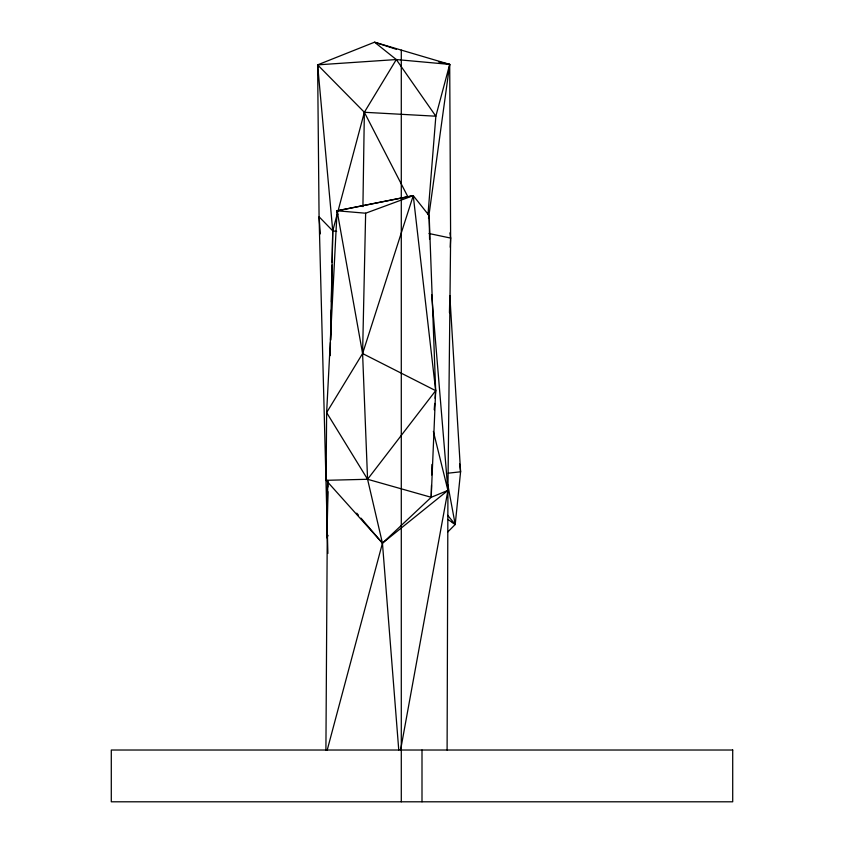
<?xml version="1.0" encoding="UTF-8"?>
<svg xmlns="http://www.w3.org/2000/svg" width="844" height="844" viewBox="0 0 844 844"><rect width="100%" height="100%" fill="white"/><g stroke="black" fill="none" stroke-linecap="round" stroke-linejoin="round"><path stroke-width="1.27" d="M447.098 750.021L447.932 490.406L450.622 238.082L449.704 64.397L374.546 42.2L317.618 64.861L319.074 216.792L327.883 553.464M325.911 750.021L327.588 480.458L327.029 537.733L328.021 535.36M398.758 750.021L382.448 543.167L326.111 480.31L326.628 412.589L337.094 210.789L413.254 195.65L429.163 215.631L435.673 390.656L431.2 497.295L382.448 543.167L327.219 750.021M362.92 206.622L364.355 112.273L396.311 59.555L449.704 64.397L428.836 216.138M327.029 537.733L327.894 491.641M330.711 340.164L331.281 309.875M331.428 301.973L332.114 265.09M332.167 262.452L332.747 230.845L317.618 64.861L396.311 59.555L435.852 116.208L427.982 214.619M330.162 355.651L330.437 342.516M330.489 339.889L332.747 230.845L337.125 214.45M435.082 398.315L435.673 390.656L413.254 195.65L365.642 213.215L362.593 353.541L367.573 479.276L382.448 543.167L447.932 490.406L431.653 294.714M326.111 480.31L367.573 479.276L431.2 497.295L431.474 485.458M431.706 474.94L431.949 464.422M449.441 312.713L449.831 295.59L460.592 471.796L455.211 524.483L447.826 531.931M450.253 247.271L450.622 238.082L449.915 232.86M434.217 409.794L434.702 403.411M400.573 750.021L447.932 490.406L433.373 431.432M337.79 211.928L364.355 112.273L317.618 64.861L318.452 67.362M428.446 218.153L429.163 215.631L429.564 239.327M431.2 497.295L447.932 490.406M448.206 473.178L460.592 471.796L459.6 464M365.642 213.215L337.094 210.789L362.593 353.541L326.628 412.589L367.573 479.276L435.673 390.656L362.593 353.541L413.254 195.65L337.094 210.789L337.843 214.671M336.629 231.446L332.747 230.845L319.074 216.792L320.33 233.862M429.058 233.524L450.622 238.082M438.648 61.886L449.704 64.397L435.852 116.208L364.355 112.273L407.895 196.831M396.427 49.332L374.546 42.2L396.311 59.555M447.953 519.44L455.211 524.483L447.858 484.931M452.173 521.951L455.211 524.483L447.71 515.325M356.738 513.152L358.457 515.156M361.021 518.153L382.448 543.167M327.651 480.458L327.915 487.03M422 750.021L422 801.8M401.29 50.102L401.29 801.8M732.708 750.021L111.292 750.021L111.292 801.8L732.708 801.8L732.708 750.021"/></g></svg>
